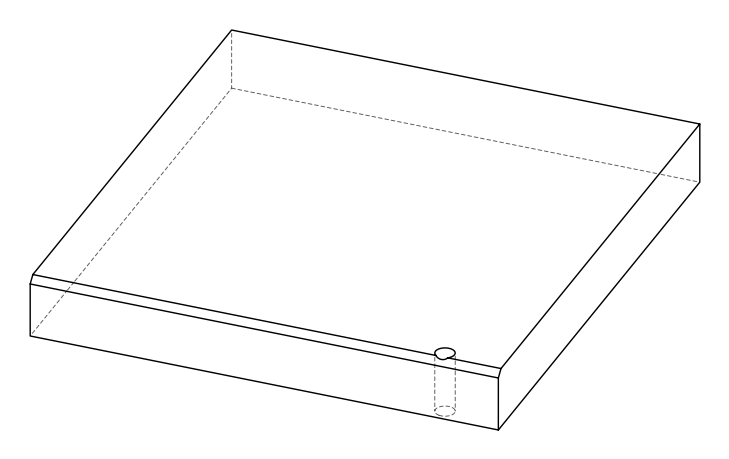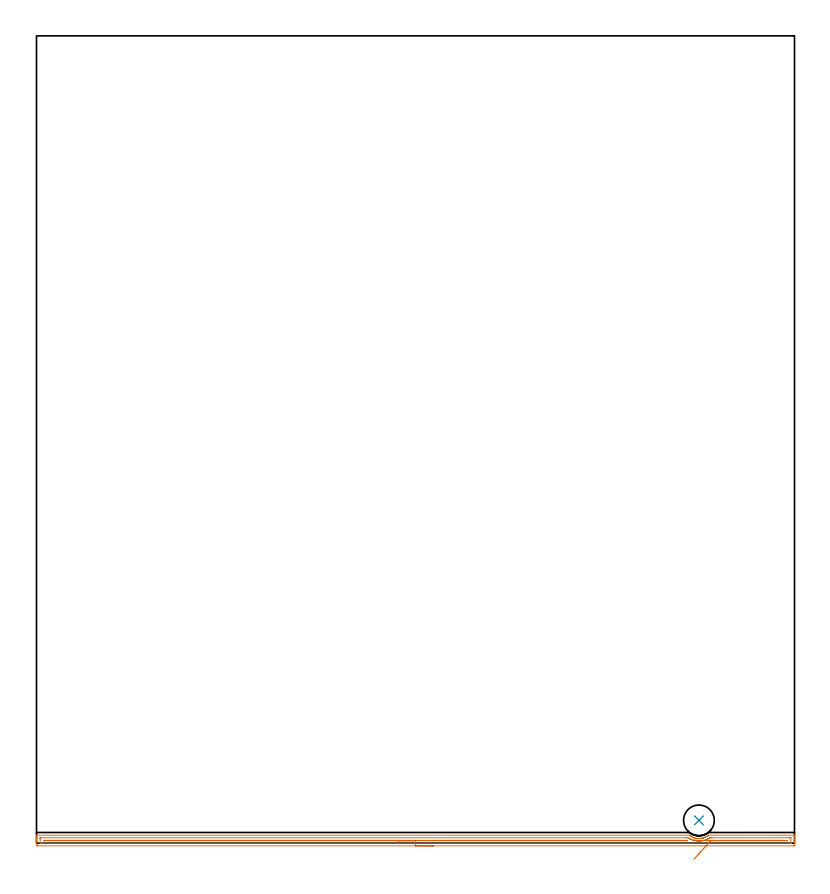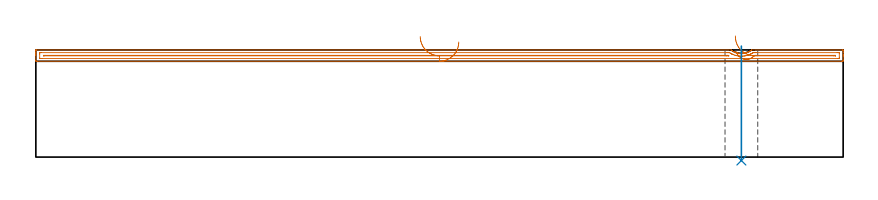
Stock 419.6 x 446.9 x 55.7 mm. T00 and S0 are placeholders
(PLAN: 2 operations, 1 tool changes, 10.5 min)
(1 AREA_MILL | FG_CHAMFER_SURFACE | UGT0205_001 | 10.27 min | 7304 mm3)
(2 INDEXABLE_INSERT_DRILL_THROUGH_HOLE_FROM_SOLID | STEP1HOLE | NXT0302_005 | 0.24 min | 12606 mm3)
(TOOL UGT0205_001 | Chamfer Mill 20 x 3 x 45 deg. | D20 FL50 Z2)
(TOOL NXT0302_005 | Index. Insert Drill 17mm [880-D1700L20-05] | D17 PA176 FL85 Z2)
(OP 1 AREA_MILL)
G17 G21 G94 G90
T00 M6
G54
G17 G0 G90 X219.8 Y-1.5 S1061 M3
G43 Z65.7 H0
Z59.8
G94 G1 X219.762 Z58.928 F250.
X219.648 Z58.064
X219.459 Z57.212
X219.197 Z56.38
X218.863 Z55.574
X218.46 Z54.8
X217.992 Z54.064
X217.46 Z53.372
X216.871 Z52.729
X216.228 Z52.14
X215.536 Z51.608
X214.8 Z51.14
X214.026 Z50.737
X213.22 Z50.403
X212.388 Z50.141
X211.536 Z49.952
X210.672 Z49.838
X209.8 Z49.8
X0.626
X0.289 Y-1.498
X0.01 Y-1.493 Z49.804
X0. Y-1.169 Z50.128
Y1.45 Z52.744
Y1.974 Z53.27
Y2.323 Z53.619
Y2.847 Z54.143
Y3.196 Z54.49
Y3.894 Z55.194
Y4.135 Z55.434
X0.002 Y4.269 Z55.561
X0.01 Y4.404 Z55.695
X0.175 Y4.4 Z55.7
X361.388
X361.532 Y4.29 Z55.59
X361.696 Y4.173 Z55.471
X361.764 Y4.128 Z55.426
X361.855 Y4.069 Z55.364
X362.138 Y3.88 Z55.18
X362.589 Y3.61 Z54.908
X362.997 Y3.397 Z54.696
X363.238 Y3.287 Z54.586
X363.483 Y3.185 Z54.482
X363.927 Y3.023 Z54.319
X364.376 Y2.881 Z54.177
X364.446 Y2.864 Z54.159
X364.822 Y2.767 Z54.065
X365.27 Y2.678 Z53.975
X365.716 Y2.614 Z53.913
X365.822 Y2.604 Z53.903
X366.163 Y2.573 Z53.87
X366.498 Y2.558 Z53.854
X366.657 Y2.56 Z53.848
X366.702
X366.787
X366.855 Y2.559 Z53.85
X366.857
X366.945 Z53.851
X366.996 Y2.561 Z53.852
X367.083 Y2.564 Z53.86
X367.128 Y2.568 Z53.863
X367.504 Y2.597 Z53.895
X367.95 Y2.652 Z53.948
X368.398 Y2.731 Z54.026
X368.844 Y2.834 Z54.127
X368.915 Y2.855 Z54.148
X369.007 Y2.879 Z54.177
X369.099 Y2.905 Z54.204
X369.171 Y2.926 Z54.224
X369.292 Y2.962 Z54.258
X369.362 Y2.987 Z54.281
X369.624 Y3.075 Z54.372
X369.737 Y3.114 Z54.411
X369.809 Y3.143 Z54.44
X370.073 Y3.249 Z54.548
X370.404 Y3.397 Z54.696
X370.631 Y3.513 Z54.811
X371.081 Y3.77 Z55.068
X371.15 Y3.813 Z55.111
X371.524 Y4.047 Z55.345
X371.866 Y4.29 Z55.59
X372.012 Y4.4 Z55.7
X419.421
X419.59 Y4.397 Z55.688
X419.598 Y4.269 Z55.561
X419.6 Y4.135 Z55.434
Y3.894 Z55.194
Y3.196 Z54.49
Y1.974 Z53.27
Y1.45 Z52.744
Y0.839 Z52.134
Y-0.907 Z50.39
X419.597 Y-1.169 Z50.128
X419.59 Y-1.493 Z49.804
X419.311 Y-1.498 Z49.8
X418.974 Y-1.5
X209.8
Y-0.086 Z51.214
X3.092
X2.414 Y-0.084 Z51.216
X2.195 Y-0.083 Z51.217
X2.059 Y-0.079 Z51.221
X2.009 Y-0.069 Z51.231
X2.007 Y-0.041 Z51.259
X2.002 Y0.106 Z51.406
X2. Y2.323 Z53.623
X2.001 Y2.726 Z54.026
X2.005 Y2.861 Z54.161
X2.01 Y2.967 Z54.267
X2.018 Y2.98 Z54.28
X2.033 Y2.981 Z54.281
X2.074 Y2.983 Z54.283
X2.414 Y2.985 Z54.285
X2.629 Y2.986 Z54.286
X359.298
X359.976 Y2.985 Z54.285
X360.194 Y2.983 Z54.283
X360.527 Y2.979 Z54.279
X360.87 Y2.784 Z54.084
X361.17 Y2.615 Z53.915
X361.69 Y2.323 Z53.623
X361.764 Y2.283 Z53.583
X361.849 Y2.24 Z53.54
X362.379 Y2.01 Z53.31
X362.658 Y1.901 Z53.201
X363.332 Y1.665 Z52.965
X363.552 Y1.598 Z52.898
X364.098 Y1.45 Z52.75
X364.446 Y1.375 Z52.675
X364.542 Y1.356 Z52.656
X365.34 Y1.231 Z52.531
X365.59 Y1.206 Z52.506
X366.234 Y1.158 Z52.458
X366.543 Y1.148 Z52.448
X367.128 Y1.153 Z52.453
X367.412 Y1.172 Z52.472
X368.021 Y1.231 Z52.531
X368.221 Y1.255 Z52.555
X368.915 Y1.367 Z52.667
X368.986 Y1.381 Z52.681
X369.297 Y1.45 Z52.75
X369.809 Y1.589 Z52.889
X370.378 Y1.768 Z53.068
X370.703 Y1.882 Z53.182
X371.022 Y2.011 Z53.311
X371.597 Y2.265 Z53.565
X371.637 Y2.284 Z53.584
X371.713 Y2.323 Z53.623
X372.206 Y2.602 Z53.902
X372.491 Y2.765 Z54.065
X372.767 Y2.926 Z54.226
X372.879 Y2.979 Z54.279
X373.046 Y2.981 Z54.281
X373.385 Y2.984 Z54.284
X373.6 Y2.985 Z54.285
X374.279 Y2.986 Z54.286
X416.508
X417.186 Y2.984 Z54.284
X417.405 Y2.982 Z54.282
X417.541 Y2.979 Z54.279
X417.591 Y2.969 Z54.269
X417.593 Y2.941 Z54.241
X417.598 Y2.794 Z54.094
X417.6 Y0.577 Z51.877
X417.599 Y0.174 Z51.474
X417.595 Y0.039 Z51.339
X417.59 Y-0.067 Z51.233
X417.582 Y-0.08 Z51.22
X417.567 Y-0.082 Z51.218
X417.526 Y-0.083 Z51.217
X417.186 Y-0.085 Z51.215
X416.971 Y-0.086 Z51.214
X209.8
Y1.328 Z52.628
X4.325 Y1.329 Z52.629
X4.201 Y1.331 Z52.631
X4.078 Y1.335 Z52.635
X4.01 Y1.339 Z52.639
X4.006 Y1.385 Z52.685
X4.005 Y1.45 Z52.75
X4.009 Y1.547 Z52.847
X4.012 Y1.565 Z52.865
X4.036 Y1.567 Z52.867
X4.079 Y1.57 Z52.87
X4.201 Y1.571 Z52.871
X4.971
X359.467
X359.659 Y1.569 Z52.869
X359.755 Y1.566 Z52.866
X359.801 Y1.563 Z52.863
X359.927 Y1.498 Z52.798
X359.976 Y1.471 Z52.771
X360.012 Y1.45 Z52.75
X360.198 Y1.335 Z52.635
X360.098 Y1.332 Z52.632
X359.976 Y1.33 Z52.63
X359.207 Y1.329 Z52.629
X359.082 Y1.328 Z52.628
X209.8
X208.928 Z52.667
X208.064 Z52.78
X207.212 Z52.969
X206.38 Z53.232
X205.574 Z53.565
X204.8 Z53.968
X204.064 Z54.437
X203.372 Z54.968
X202.729 Z55.557
X202.14 Z56.201
X201.608 Z56.893
X201.14 Z57.628
X200.737 Z58.402
X200.403 Z59.208
X200.141 Z60.04
X199.952 Z60.892
X199.838 Z61.757
X199.8 Z62.628
G0 Z65.7
X363.835 Y-8.976
Z54.749
G1 X364.205 Y-8.572 Z54.07
X364.614 Y-8.126 Z53.442
X365.058 Y-7.641 Z52.868
X365.534 Y-7.121 Z52.354
X366.038 Y-6.57 Z51.904
X366.568 Y-5.992 Z51.52
X367.117 Y-5.392 Z51.206
X367.684 Y-4.774 Z50.964
X368.262 Y-4.143 Z50.796
X368.848 Y-3.503 Z50.704
X369.437 Y-2.86 Z50.687
X370.025 Y-2.218 Z50.746
X370.607 Y-1.583 Z50.881
X371.179 Y-0.958 Z51.091
X371.736 Y-0.35 Z51.374
X372.275 Y0.238 Z51.727
X372.791 Y0.802 Z52.149
X373.28 Y1.336 Z52.636
X373.385 Y1.45 Z52.75
X373.583 Y1.555 Z52.855
X373.77 Y1.564 Z52.864
X374.156 Y1.57 Z52.87
X374.279 Y1.571 Z52.871
X415.275
X415.399 Y1.569 Z52.869
X415.522 Y1.565 Z52.865
X415.59 Y1.561 Z52.861
X415.594 Y1.515 Z52.815
X415.595 Y1.45 Z52.75
X415.591 Y1.353 Z52.653
X415.588 Y1.335 Z52.635
X415.564 Y1.333 Z52.633
X415.521 Y1.33 Z52.63
X415.399 Y1.329 Z52.629
X414.629 Y1.328 Z52.628
X374.279 Y1.329 Z52.629
X373.508 Y1.33 Z52.63
X373.385 Y1.332 Z52.632
X373.28 Y1.336 Z52.636
X372.41 Y1.363 Z52.701
X371.55 Y1.39 Z52.842
X370.705 Y1.416 Z53.057
X369.882 Y1.442 Z53.345
X369.087 Y1.467 Z53.704
X368.327 Y1.491 Z54.131
X367.606 Y1.513 Z54.623
X366.932 Y1.534 Z55.175
X366.307 Y1.554 Z55.784
X365.739 Y1.572 Z56.446
X365.23 Y1.588 Z57.154
X364.785 Y1.602 Z57.904
X364.406 Y1.613 Z58.69
X364.098 Y1.623 Z59.506
X363.862 Y1.63 Z60.346
X363.7 Y1.635 Z61.203
X363.613 Y1.638 Z62.071
X363.602 Y1.639 Z62.943
G0 Z65.7
M5
M2
(OP 2 INDEXABLE_INSERT_DRILL_THROUGH_HOLE_FROM_SOLID)
G17 G21 G94 G90
T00 M6
G54
G17 G0 G90 X366.7 Y12.6 S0 M3
G43 Z65.7 H1
G94 G81 G98 Z-1.797 F250. R57.7
G80
M5
M2
